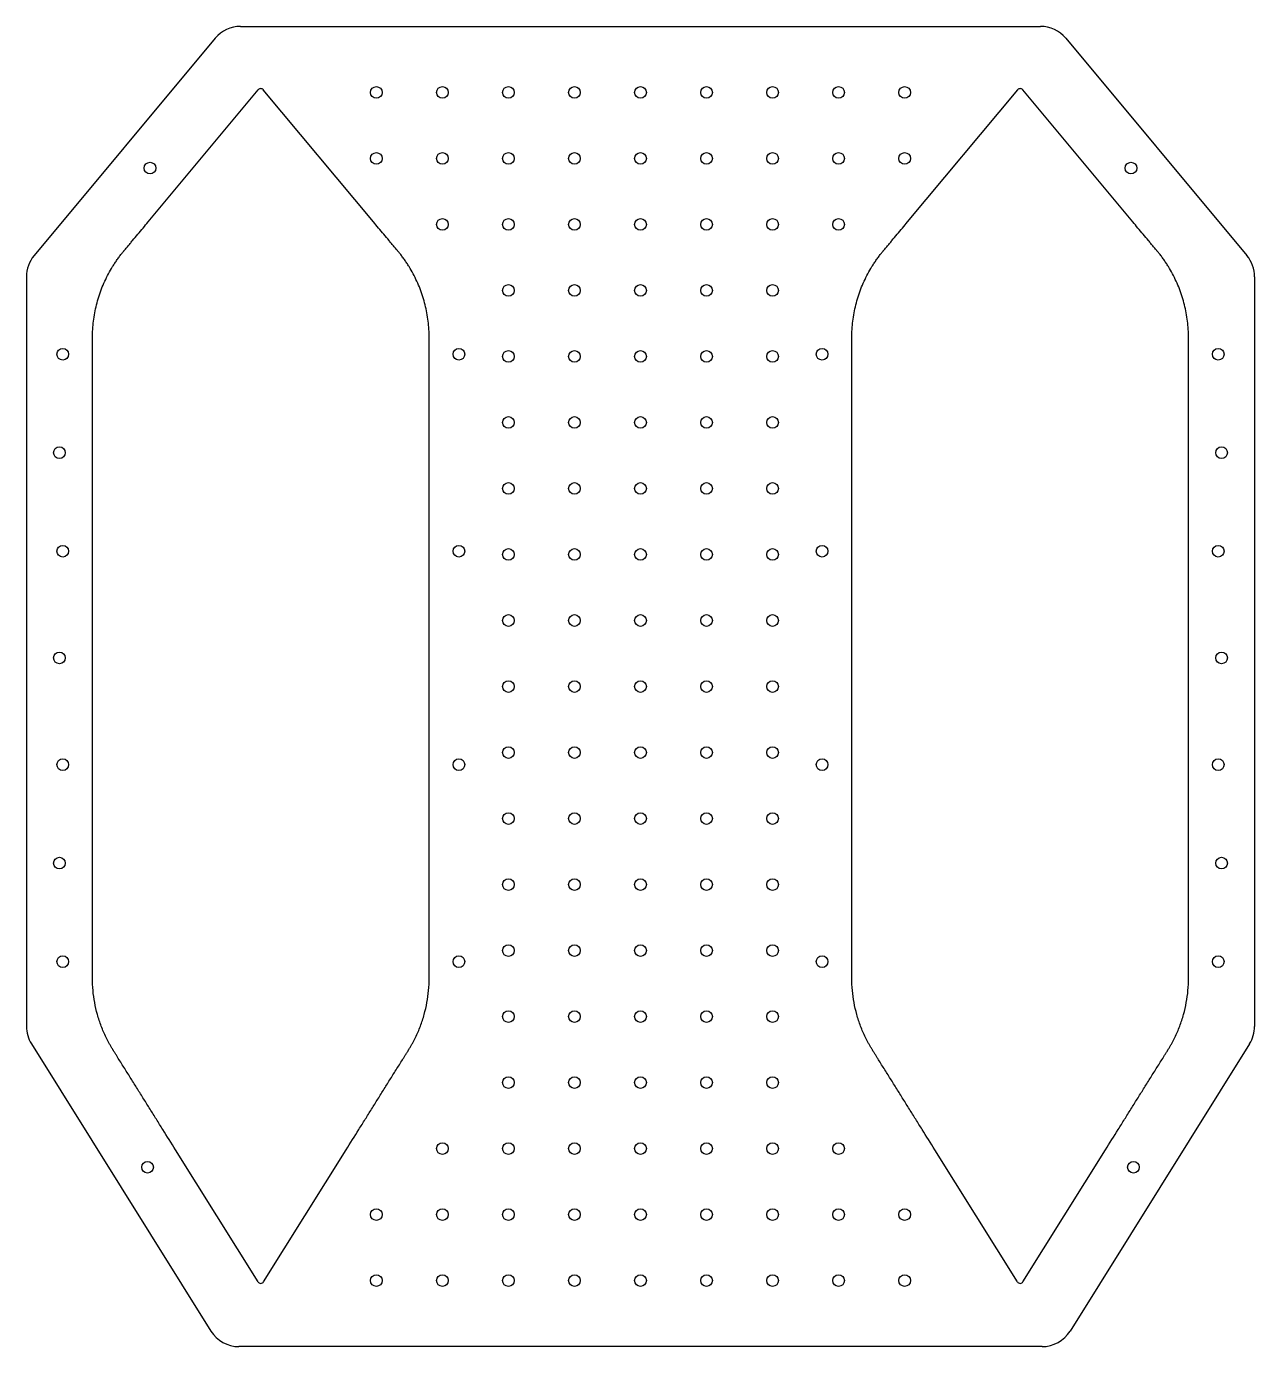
# Model space of a CAD drawing. Extents: x -15.1 to 3.6, y -10.4 to 9.6.
import ezdxf

# ---------------------------------------------------------------- set-up
doc = ezdxf.new("R2010")
doc.units = 0
doc.header["$MEASUREMENT"] = 0
doc.layers.add('VISIBLE', color=7, linetype='CONTINUOUS')

msp = doc.modelspace()

# ---------------------------------------------------------------- linework, layer by layer
at = {"layer": 'VISIBLE'}
for p, q in [((-11.806, 9.567), (0.306, 9.567)), ((-12.19, 9.387), (-14.934, 6.094)), ((0.69, 9.387), (3.434, 6.094)), ((-13.205, 6.607), (-11.538, 8.607)), ((-9.795, 6.607), (-11.462, 8.607)), ((-1.705, 6.607), (-0.038, 8.607)), ((1.705, 6.607), (0.038, 8.607)), ((-15.05, 5.774), (-15.05, -5.582)), ((3.55, 5.774), (3.55, -5.582)), ((-14.05, -4.851), (-14.05, 4.851)), ((-8.95, -4.851), (-8.95, 4.851)), ((-2.55, -4.851), (-2.55, 4.851)), ((2.55, -4.851), (2.55, 4.851)), ((-14.974, -5.847), (-12.255, -10.198)), ((3.474, -5.847), (0.755, -10.198)), ((-11.542, -9.451), (-12.792, -7.451)), ((-11.458, -9.451), (-10.208, -7.451)), ((-0.042, -9.451), (-1.292, -7.451)), ((0.042, -9.451), (1.292, -7.451)), ((0.331, -10.433), (-11.831, -10.433))]:
    msp.add_line(p, q, dxfattribs=at)
for centre in [(-9.75, 8.567), (-8.75, 8.567), (-7.75, 8.567), (-6.75, 8.567), (-5.75, 8.567), (-4.75, 8.567), (-3.75, 8.567), (-2.75, 8.567), (-1.75, 8.567), (-9.75, 7.567), (-8.75, 7.567), (-7.75, 7.567), (-6.75, 7.567), (-5.75, 7.567), (-4.75, 7.567), (-3.75, 7.567), (-2.75, 7.567), (-1.75, 7.567), (-13.178, 7.421), (1.678, 7.421), (-8.75, 6.567), (-7.75, 6.567), (-6.75, 6.567), (-5.75, 6.567), (-4.75, 6.567), (-3.75, 6.567), (-2.75, 6.567), (-7.75, 5.567), (-6.75, 5.567), (-5.75, 5.567), (-4.75, 5.567), (-3.75, 5.567), (-14.5, 4.601), (-8.5, 4.601), (-7.75, 4.567), (-6.75, 4.567), (-5.75, 4.567), (-4.75, 4.567), (-3.75, 4.567), (-3, 4.601), (3, 4.601), (-7.75, 3.567), (-6.75, 3.567), (-5.75, 3.567), (-4.75, 3.567), (-3.75, 3.567), (-14.55, 3.109), (3.05, 3.109), (-7.75, 2.567), (-6.75, 2.567), (-5.75, 2.567), (-4.75, 2.567), (-3.75, 2.567), (-14.5, 1.617), (-8.5, 1.617), (-7.75, 1.567), (-6.75, 1.567), (-5.75, 1.567), (-4.75, 1.567), (-3.75, 1.567), (-3, 1.617), (3, 1.617), (-7.75, 0.567), (-6.75, 0.567), (-5.75, 0.567), (-4.75, 0.567), (-3.75, 0.567), (-14.55, 0), (3.05, 0), (-7.75, -0.433), (-6.75, -0.433), (-5.75, -0.433), (-4.75, -0.433), (-3.75, -0.433), (-7.75, -1.433), (-6.75, -1.433), (-5.75, -1.433), (-4.75, -1.433), (-3.75, -1.433), (-14.5, -1.617), (-8.5, -1.617), (-3, -1.617), (3, -1.617), (-7.75, -2.433), (-6.75, -2.433), (-5.75, -2.433), (-4.75, -2.433), (-3.75, -2.433), (-14.55, -3.109), (3.05, -3.109), (-7.75, -3.433), (-6.75, -3.433), (-5.75, -3.433), (-4.75, -3.433), (-3.75, -3.433), (-7.75, -4.433), (-6.75, -4.433), (-5.75, -4.433), (-4.75, -4.433), (-3.75, -4.433), (-14.5, -4.601), (-8.5, -4.601), (-3, -4.601), (3, -4.601), (-7.75, -5.433), (-6.75, -5.433), (-5.75, -5.433), (-4.75, -5.433), (-3.75, -5.433), (-7.75, -6.433), (-6.75, -6.433), (-5.75, -6.433), (-4.75, -6.433), (-3.75, -6.433), (-8.75, -7.433), (-7.75, -7.433), (-6.75, -7.433), (-5.75, -7.433), (-4.75, -7.433), (-3.75, -7.433), (-2.75, -7.433), (-13.216, -7.716), (1.716, -7.716), (-9.75, -8.433), (-8.75, -8.433), (-7.75, -8.433), (-6.75, -8.433), (-5.75, -8.433), (-4.75, -8.433), (-3.75, -8.433), (-2.75, -8.433), (-1.75, -8.433), (-9.75, -9.433), (-8.75, -9.433), (-7.75, -9.433), (-6.75, -9.433), (-5.75, -9.433), (-4.75, -9.433), (-3.75, -9.433), (-2.75, -9.433), (-1.75, -9.433)]:
    msp.add_circle(centre, 0.0885, dxfattribs=at)
for centre, radius, start, end in [((-11.806, 9.067), 0.5, 90, 140.1944), ((0.306, 9.067), 0.5, 39.8056, 90), ((-11.5, 8.575), 0.05, 39.8056, 140.1944), ((0, 8.575), 0.05, 39.8056, 140.1944), ((-14.55, 5.774), 0.5, 140.1944, 180), ((3.05, 5.774), 0.5, 0, 39.8056), ((-14.55, -5.582), 0.5, 180, 212.0054), ((3.05, -5.582), 0.5, 327.9946, 0), ((-11.5, -9.425), 0.05, 212.0054, 327.9946), ((0, -9.425), 0.05, 212.0054, 327.9946), ((-11.831, -9.933), 0.5, 212.0054, 270), ((0.331, -9.933), 0.5, 270, 327.9946)]:
    msp.add_arc(centre, radius, start, end, dxfattribs=at)
for points, knots in [([(-14.05, 4.851), (-14.05, 4.935), (-14.04, 5.103), (-13.993, 5.351), (-13.93, 5.552), (-13.864, 5.707), (-13.808, 5.82), (-13.756, 5.911), (-13.711, 5.982), (-13.675, 6.034), (-13.638, 6.085), (-13.609, 6.122), (-13.589, 6.146), (-13.581, 6.156), (-13.574, 6.165), (-13.567, 6.172), (-13.556, 6.186), (-13.54, 6.206), (-13.513, 6.237), (-13.481, 6.277), (-13.428, 6.34), (-13.362, 6.418), (-13.284, 6.513), (-13.231, 6.576), (-13.205, 6.607)], [0, 0, 0, 0, 0.125, 0.25, 0.375, 0.4375, 0.5, 0.5625, 0.59375, 0.625, 0.65625, 0.6875, 0.695312, 0.703125, 0.707031, 0.710938, 0.71875, 0.734375, 0.75, 0.78125, 0.8125, 0.875, 0.9375, 1, 1, 1, 1]), ([(-8.95, 4.851), (-8.95, 4.935), (-8.96, 5.103), (-9.007, 5.351), (-9.07, 5.552), (-9.136, 5.707), (-9.192, 5.82), (-9.244, 5.911), (-9.289, 5.982), (-9.325, 6.034), (-9.362, 6.085), (-9.391, 6.122), (-9.411, 6.146), (-9.419, 6.156), (-9.426, 6.165), (-9.433, 6.172), (-9.444, 6.186), (-9.46, 6.206), (-9.487, 6.237), (-9.519, 6.277), (-9.572, 6.34), (-9.638, 6.418), (-9.716, 6.513), (-9.769, 6.576), (-9.795, 6.607)], [0, 0, 0, 0, 0.125, 0.25, 0.375, 0.4375, 0.5, 0.5625, 0.59375, 0.625, 0.65625, 0.6875, 0.695312, 0.703125, 0.707031, 0.710938, 0.71875, 0.734375, 0.75, 0.78125, 0.8125, 0.875, 0.9375, 1, 1, 1, 1]), ([(-2.55, 4.851), (-2.55, 4.935), (-2.54, 5.103), (-2.493, 5.351), (-2.43, 5.552), (-2.364, 5.707), (-2.308, 5.82), (-2.256, 5.911), (-2.211, 5.982), (-2.175, 6.034), (-2.138, 6.085), (-2.109, 6.122), (-2.089, 6.146), (-2.081, 6.156), (-2.074, 6.165), (-2.067, 6.172), (-2.056, 6.186), (-2.04, 6.206), (-2.013, 6.237), (-1.981, 6.277), (-1.928, 6.34), (-1.862, 6.418), (-1.784, 6.513), (-1.731, 6.576), (-1.705, 6.607)], [0, 0, 0, 0, 0.125, 0.25, 0.375, 0.4375, 0.5, 0.5625, 0.59375, 0.625, 0.65625, 0.6875, 0.695312, 0.703125, 0.707031, 0.710938, 0.71875, 0.734375, 0.75, 0.78125, 0.8125, 0.875, 0.9375, 1, 1, 1, 1]), ([(2.55, 4.851), (2.55, 4.935), (2.54, 5.103), (2.493, 5.351), (2.43, 5.552), (2.364, 5.707), (2.308, 5.82), (2.256, 5.911), (2.211, 5.982), (2.175, 6.034), (2.138, 6.085), (2.109, 6.122), (2.089, 6.146), (2.081, 6.156), (2.074, 6.165), (2.067, 6.172), (2.056, 6.186), (2.04, 6.206), (2.013, 6.237), (1.981, 6.277), (1.928, 6.34), (1.862, 6.418), (1.784, 6.513), (1.731, 6.576), (1.705, 6.607)], [0, 0, 0, 0, 0.125, 0.25, 0.375, 0.4375, 0.5, 0.5625, 0.59375, 0.625, 0.65625, 0.6875, 0.695312, 0.703125, 0.707031, 0.710938, 0.71875, 0.734375, 0.75, 0.78125, 0.8125, 0.875, 0.9375, 1, 1, 1, 1]), ([(-12.792, -7.451), (-12.856, -7.349), (-12.953, -7.195), (-13.081, -6.99), (-13.177, -6.836), (-13.273, -6.682), (-13.369, -6.528), (-13.449, -6.4), (-13.513, -6.298), (-13.561, -6.221), (-13.61, -6.144), (-13.65, -6.08), (-13.682, -6.028), (-13.702, -5.996), (-13.718, -5.971), (-13.728, -5.955), (-13.735, -5.944), (-13.739, -5.937), (-13.745, -5.927), (-13.758, -5.906), (-13.778, -5.872), (-13.808, -5.818), (-13.843, -5.749), (-13.882, -5.665), (-13.929, -5.55), (-13.977, -5.403), (-14.019, -5.221), (-14.044, -5.037), (-14.05, -4.913), (-14.05, -4.851)], [0, 0, 0, 0, 0.125, 0.1875, 0.25, 0.3125, 0.375, 0.4375, 0.46875, 0.5, 0.53125, 0.5625, 0.578125, 0.59375, 0.601562, 0.609375, 0.613281, 0.615234, 0.617188, 0.625, 0.640625, 0.65625, 0.6875, 0.71875, 0.75, 0.8125, 0.875, 0.9375, 1, 1, 1, 1]), ([(-10.208, -7.451), (-10.144, -7.349), (-10.047, -7.195), (-9.919, -6.99), (-9.823, -6.836), (-9.727, -6.682), (-9.631, -6.528), (-9.551, -6.4), (-9.487, -6.298), (-9.439, -6.221), (-9.39, -6.144), (-9.35, -6.08), (-9.318, -6.028), (-9.298, -5.996), (-9.282, -5.971), (-9.272, -5.955), (-9.265, -5.944), (-9.261, -5.937), (-9.255, -5.927), (-9.242, -5.906), (-9.222, -5.872), (-9.192, -5.818), (-9.157, -5.749), (-9.118, -5.665), (-9.071, -5.55), (-9.023, -5.403), (-8.981, -5.221), (-8.956, -5.037), (-8.95, -4.913), (-8.95, -4.851)], [0, 0, 0, 0, 0.125, 0.1875, 0.25, 0.3125, 0.375, 0.4375, 0.46875, 0.5, 0.53125, 0.5625, 0.578125, 0.59375, 0.601562, 0.609375, 0.613281, 0.615234, 0.617188, 0.625, 0.640625, 0.65625, 0.6875, 0.71875, 0.75, 0.8125, 0.875, 0.9375, 1, 1, 1, 1]), ([(-1.292, -7.451), (-1.356, -7.349), (-1.453, -7.195), (-1.581, -6.99), (-1.677, -6.836), (-1.773, -6.682), (-1.869, -6.528), (-1.949, -6.4), (-2.013, -6.298), (-2.061, -6.221), (-2.11, -6.144), (-2.15, -6.08), (-2.182, -6.028), (-2.202, -5.996), (-2.218, -5.971), (-2.228, -5.955), (-2.235, -5.944), (-2.239, -5.937), (-2.245, -5.927), (-2.258, -5.906), (-2.278, -5.872), (-2.308, -5.818), (-2.343, -5.749), (-2.382, -5.665), (-2.429, -5.55), (-2.477, -5.403), (-2.519, -5.221), (-2.544, -5.037), (-2.55, -4.913), (-2.55, -4.851)], [0, 0, 0, 0, 0.125, 0.1875, 0.25, 0.3125, 0.375, 0.4375, 0.46875, 0.5, 0.53125, 0.5625, 0.578125, 0.59375, 0.601562, 0.609375, 0.613281, 0.615234, 0.617188, 0.625, 0.640625, 0.65625, 0.6875, 0.71875, 0.75, 0.8125, 0.875, 0.9375, 1, 1, 1, 1]), ([(1.292, -7.451), (1.356, -7.349), (1.453, -7.195), (1.581, -6.99), (1.677, -6.836), (1.773, -6.682), (1.869, -6.528), (1.949, -6.4), (2.013, -6.298), (2.061, -6.221), (2.11, -6.144), (2.15, -6.08), (2.182, -6.028), (2.202, -5.996), (2.218, -5.971), (2.228, -5.955), (2.235, -5.944), (2.239, -5.937), (2.245, -5.927), (2.258, -5.906), (2.278, -5.872), (2.308, -5.818), (2.343, -5.749), (2.382, -5.665), (2.429, -5.55), (2.477, -5.403), (2.519, -5.221), (2.544, -5.037), (2.55, -4.913), (2.55, -4.851)], [0, 0, 0, 0, 0.125, 0.1875, 0.25, 0.3125, 0.375, 0.4375, 0.46875, 0.5, 0.53125, 0.5625, 0.578125, 0.59375, 0.601562, 0.609375, 0.613281, 0.615234, 0.617188, 0.625, 0.640625, 0.65625, 0.6875, 0.71875, 0.75, 0.8125, 0.875, 0.9375, 1, 1, 1, 1])]:
    msp.add_open_spline(points, degree=3, knots=knots, dxfattribs=at)

doc.saveas('drawing.dxf')
